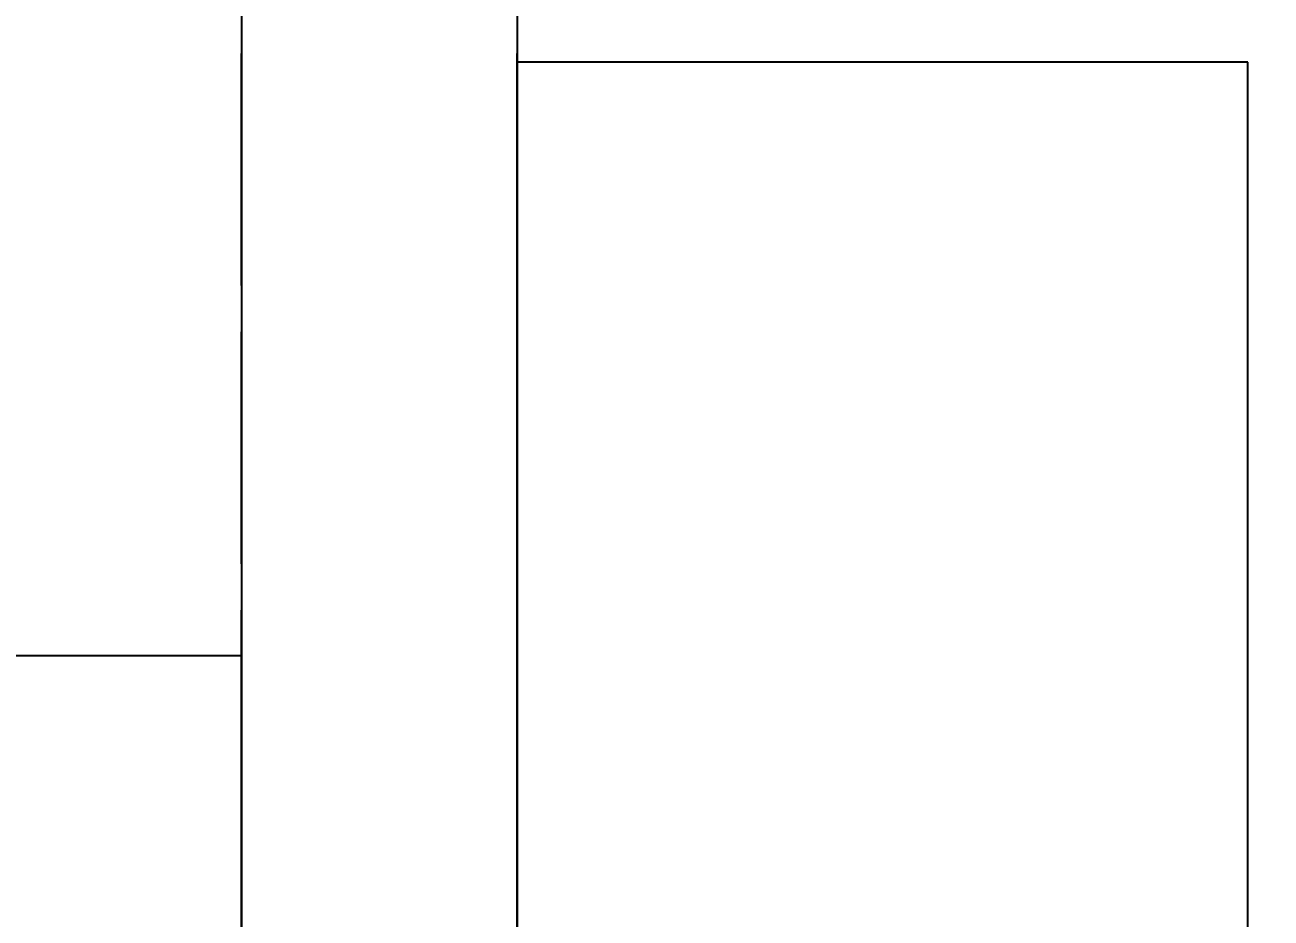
# Model space of a CAD drawing. Header units: millimetres. Extents: x -13 to 272, y -50 to 160.
# Drawn here: x 141.19 to 148.01, y 20.46 to 25.35 of the extents above; entities that cross this region are included whole.
import ezdxf

# ---------------------------------------------------------------- set-up
doc = ezdxf.new("R2010")
doc.units = ezdxf.units.MM
doc.linetypes.add('DASHED', pattern=[1.524, 1.27, -0.254])
for name, color, linetype in [('DIMS', 3, 'CONTINUOUS'), ('HIDDEN', 8, 'DASHED'), ('VISIBLE', 7, 'CONTINUOUS')]:
    doc.layers.add(name, color=color, linetype=linetype)
doc.styles.add('OpenSansCondensed-Light', font='OpenSansCondensed-Light.ttf')
doc.dimstyles.new('EZDXF', dxfattribs={"dimtxt": 0.25, "dimasz": 0.175, "dimexe": 0.375, "dimexo": 0.125, "dimgap": 0.1, "dimtad": 1, "dimlfac": 100, "dimzin": 12, "dimdsep": 46, "dimtxsty": 'OpenSansCondensed-Light', "dimblk": 'ARCHTICK', "dimcen": 2.5, "dimazin": 3, "dimtfac": 0.5, "dimtmove": 2, "dimatfit": 3})

# ---------------------------------------------------------------- blocks, each defined once
blk = doc.blocks.new('_ARCHTICK')
at = {"color": 0, "linetype": 'BYBLOCK', "const_width": 0.15}
blk.add_lwpolyline([(-0.5, -0.5), (0.5, 0.5)], dxfattribs=at)

msp = doc.modelspace()

# ---------------------------------------------------------------- linework, layer by layer
at = {"layer": 'HIDDEN'}
for points in [[(142.375, -47.705), (142.375, 57.795)], [(143.885, -47.705), (143.885, 57.795)], [(143.885, 7.645), (143.885, 25.145)], [(147.885, 25.145), (143.885, 25.145)], [(143.885, 7.645), (143.885, 25.145)], [(147.885, 7.645), (147.885, 25.145)], [(142.375, 20.41087), (142.375, 20.49817), (142.375, 20.58548), (142.375, 20.67278), (142.375, 20.76008), (142.375, 20.84738), (142.375, 20.93468), (142.375, 21.02198), (142.375, 21.10929), (142.375, 21.19659), (142.375, 21.28389), (142.375, 21.37119), (142.375, 21.45849), (142.375, 21.54579), (142.375, 21.6331), (142.375, 21.7204), (142.375, 21.8077), (142.375, 21.895)], [(142.375, 21.895), (142.375, 21.7204), (142.375, 21.54579), (142.375, 21.37119), (142.375, 21.19659), (142.375, 21.02198), (142.375, 20.84738), (142.375, 20.67278), (142.375, 20.49817), (142.375, 20.32357)]]:
    msp.add_lwpolyline(points, dxfattribs=at)
at = {"layer": 'VISIBLE'}
for points in [[(142.375, 57.795), (142.375, -47.705)], [(143.885, 57.795), (143.885, -47.705)], [(147.885, 25.145), (143.885, 25.145)], [(147.885, 7.645), (147.885, 25.145)], [(142.375, 21.895), (140.875, 21.895)]]:
    msp.add_lwpolyline(points, dxfattribs=at)

# ---------------------------------------------------------------- dimensions: what is measured, and where the dimension line sits
at = {"layer": 'DIMS'}
msp.add_linear_dim(base=(151.885, 58.795), p1=(143.885, 58.795), p2=(143.885, -48.705), angle=90, dimstyle='EZDXF', override={"dimtxt": 1.6, "dimasz": 1, "dimexe": 0.6, "dimexo": 0.5, "dimdec": 2}, dxfattribs=at).render()

doc.saveas('drawing.dxf')
